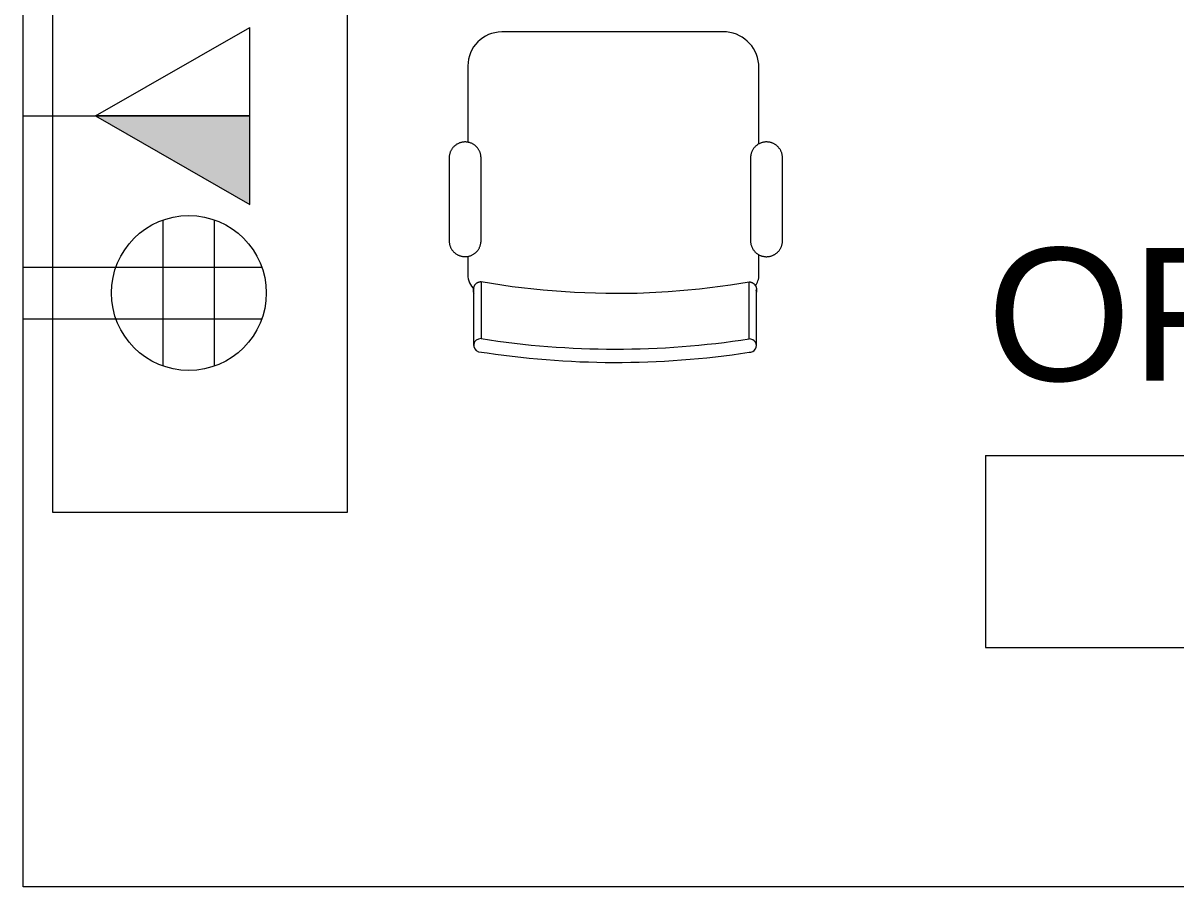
# Model space of a CAD drawing. Header units: inches. Extents: x 1 to 4637, y -664 to 702.
# Drawn here: x 1825.8 to 1904, y 318 to 376.6 of the extents above; entities that cross this region are included whole.
import ezdxf

# ---------------------------------------------------------------- set-up
doc = ezdxf.new("R2010")
doc.units = ezdxf.units.IN
doc.header["$MEASUREMENT"] = 0
for name, color, linetype, lineweight in [('A-ANNO-NOTE', 131, 'Continuous', 20), ('A-AREA-IDEN', 2, 'Continuous', 20), ('I-FURN', 30, 'Continuous', 9), ('I-WALL', 2, 'Continuous', 9)]:
    doc.layers.add(name, color=color, linetype=linetype, lineweight=lineweight)
doc.styles.add('Arial', font='arial.ttf', dxfattribs={"height": 9})

# ---------------------------------------------------------------- blocks, each defined once
blk = doc.blocks.new('Desk - Group 1 - No Side Chairs-2406731-New Construction - Tel_Data_Elec Plan')
at = {"layer": 'I-FURN'}
for p, q in [((0, 0), (0, -36)), ((20, -36), (20, 0)), ((45.717, -3.454), (30.467, -3.454)), ((28.169, -5.752), (28.169, -10.929)), ((47.912, -11.043), (47.912, -5.862)), ((26.9, -11.99), (26.9, -17.598)), ((29.064, -17.598), (29.064, -11.99)), ((47.343, -11.99), (47.343, -17.598)), ((49.512, -17.598), (49.512, -11.99)), ((28.169, -18.658), (28.169, -19.914)), ((47.912, -19.914), (47.912, -18.542)), ((29.07, -20.373), (29.07, -24.236)), ((47.241, -24.251), (47.241, -20.39)), ((0, -36), (20, -36))]:
    blk.add_line(p, q, dxfattribs=at)
at = {"layer": 'I-FURN', "flags": 128}
for points in [[(29.064, -11.99), (29.063, -11.947), (29.061, -11.904), (29.056, -11.861), (29.05, -11.818), (29.043, -11.775), (29.033, -11.733), (29.022, -11.691), (29.009, -11.65), (28.995, -11.609), (28.979, -11.569), (28.961, -11.529), (28.942, -11.49), (28.921, -11.452), (28.899, -11.415), (28.875, -11.379), (28.85, -11.344), (28.823, -11.31), (28.796, -11.277), (28.766, -11.245), (28.736, -11.214), (28.704, -11.184), (28.671, -11.156), (28.638, -11.129), (28.603, -11.104), (28.567, -11.08), (28.53, -11.057), (28.492, -11.036), (28.453, -11.016), (28.414, -10.998), (28.374, -10.982), (28.333, -10.967), (28.292, -10.953), (28.251, -10.942), (28.208, -10.932), (28.166, -10.924), (28.123, -10.917), (28.08, -10.912), (28.037, -10.909), (27.994, -10.908), (27.95, -10.908), (27.907, -10.911), (27.864, -10.914), (27.821, -10.92), (27.778, -10.927), (27.736, -10.936), (27.694, -10.947), (27.653, -10.959), (27.612, -10.973), (27.571, -10.989), (27.532, -11.006), (27.493, -11.025), (27.454, -11.045), (27.417, -11.067), (27.381, -11.09), (27.345, -11.115), (27.311, -11.141), (27.277, -11.169), (27.245, -11.198), (27.214, -11.228), (27.184, -11.259), (27.155, -11.292), (27.128, -11.325), (27.102, -11.36), (27.078, -11.396), (27.055, -11.432), (27.033, -11.47), (27.013, -11.508), (26.995, -11.547), (26.978, -11.587), (26.962, -11.628), (26.949, -11.669), (26.937, -11.71), (26.926, -11.752), (26.918, -11.795), (26.911, -11.837), (26.905, -11.88), (26.902, -11.923), (26.9, -11.967), (26.9, -11.99)], [(49.512, -11.99), (49.511, -11.947), (49.508, -11.903), (49.504, -11.86), (49.498, -11.817), (49.49, -11.775), (49.481, -11.732), (49.469, -11.69), (49.457, -11.649), (49.442, -11.608), (49.426, -11.568), (49.408, -11.528), (49.389, -11.489), (49.368, -11.451), (49.346, -11.414), (49.322, -11.378), (49.297, -11.343), (49.27, -11.308), (49.243, -11.275), (49.213, -11.243), (49.183, -11.212), (49.151, -11.183), (49.118, -11.155), (49.084, -11.128), (49.049, -11.102), (49.013, -11.078), (48.976, -11.055), (48.938, -11.034), (48.9, -11.014), (48.86, -10.996), (48.82, -10.98), (48.78, -10.965), (48.738, -10.952), (48.697, -10.94), (48.654, -10.93), (48.612, -10.922), (48.569, -10.915), (48.526, -10.91), (48.483, -10.907), (48.439, -10.906), (48.396, -10.906), (48.353, -10.909), (48.309, -10.912), (48.266, -10.918), (48.224, -10.925), (48.181, -10.934), (48.139, -10.945), (48.098, -10.957), (48.057, -10.971), (48.016, -10.987), (47.976, -11.004), (47.937, -11.023), (47.899, -11.044), (47.862, -11.065), (47.825, -11.089), (47.79, -11.114), (47.755, -11.14), (47.722, -11.167), (47.689, -11.196), (47.658, -11.226), (47.628, -11.258), (47.599, -11.29), (47.572, -11.324), (47.546, -11.359), (47.522, -11.395), (47.499, -11.431), (47.477, -11.469), (47.457, -11.507), (47.438, -11.546), (47.421, -11.586), (47.406, -11.627), (47.392, -11.668), (47.38, -11.71), (47.37, -11.752), (47.361, -11.794), (47.354, -11.837), (47.349, -11.88), (47.346, -11.923), (47.344, -11.967), (47.343, -11.99)], [(26.9, -17.598), (26.901, -17.642), (26.903, -17.685), (26.908, -17.728), (26.914, -17.771), (26.921, -17.813), (26.931, -17.856), (26.942, -17.897), (26.955, -17.939), (26.969, -17.98), (26.985, -18.02), (27.003, -18.059), (27.022, -18.098), (27.043, -18.136), (27.065, -18.173), (27.089, -18.209), (27.114, -18.245), (27.141, -18.279), (27.168, -18.312), (27.198, -18.344), (27.228, -18.375), (27.26, -18.404), (27.293, -18.432), (27.326, -18.459), (27.361, -18.485), (27.397, -18.509), (27.434, -18.532), (27.472, -18.553), (27.511, -18.572), (27.55, -18.59), (27.59, -18.607), (27.631, -18.622), (27.672, -18.635), (27.713, -18.647), (27.756, -18.657), (27.798, -18.665), (27.841, -18.671), (27.884, -18.676), (27.927, -18.679), (27.97, -18.68), (28.014, -18.68), (28.057, -18.678), (28.1, -18.674), (28.143, -18.668), (28.186, -18.661), (28.228, -18.652), (28.27, -18.642), (28.311, -18.629), (28.352, -18.615), (28.393, -18.6), (28.432, -18.582), (28.471, -18.564), (28.509, -18.543), (28.547, -18.521), (28.583, -18.498), (28.619, -18.473), (28.653, -18.447), (28.687, -18.42), (28.719, -18.391), (28.75, -18.361), (28.78, -18.329), (28.809, -18.297), (28.836, -18.263), (28.862, -18.229), (28.886, -18.193), (28.909, -18.156), (28.931, -18.119), (28.951, -18.08), (28.969, -18.041), (28.986, -18.001), (29.002, -17.961), (29.015, -17.92), (29.027, -17.878), (29.038, -17.836), (29.046, -17.794), (29.053, -17.751), (29.059, -17.708), (29.062, -17.665), (29.064, -17.622), (29.064, -17.598)], [(47.343, -17.598), (47.344, -17.642), (47.347, -17.685), (47.351, -17.728), (47.357, -17.771), (47.365, -17.814), (47.375, -17.856), (47.386, -17.898), (47.398, -17.939), (47.413, -17.98), (47.429, -18.021), (47.447, -18.06), (47.466, -18.099), (47.487, -18.137), (47.509, -18.174), (47.533, -18.211), (47.558, -18.246), (47.585, -18.28), (47.613, -18.313), (47.642, -18.345), (47.672, -18.376), (47.704, -18.406), (47.737, -18.434), (47.771, -18.461), (47.806, -18.486), (47.842, -18.511), (47.879, -18.533), (47.917, -18.554), (47.955, -18.574), (47.995, -18.592), (48.035, -18.609), (48.075, -18.624), (48.117, -18.637), (48.158, -18.649), (48.201, -18.658), (48.243, -18.667), (48.286, -18.673), (48.329, -18.678), (48.372, -18.681), (48.416, -18.682), (48.459, -18.682), (48.502, -18.68), (48.546, -18.676), (48.589, -18.67), (48.631, -18.663), (48.674, -18.654), (48.716, -18.643), (48.757, -18.631), (48.798, -18.617), (48.839, -18.601), (48.879, -18.584), (48.918, -18.565), (48.956, -18.545), (48.993, -18.523), (49.03, -18.5), (49.066, -18.475), (49.1, -18.449), (49.134, -18.421), (49.166, -18.392), (49.197, -18.362), (49.227, -18.331), (49.256, -18.298), (49.283, -18.264), (49.309, -18.23), (49.333, -18.194), (49.356, -18.157), (49.378, -18.12), (49.398, -18.081), (49.417, -18.042), (49.434, -18.002), (49.449, -17.962), (49.463, -17.92), (49.475, -17.879), (49.485, -17.837), (49.494, -17.794), (49.501, -17.751), (49.506, -17.708), (49.51, -17.665), (49.511, -17.622), (49.512, -17.598)], [(28.563, -20.879), (28.563, -20.859), (28.564, -20.838), (28.566, -20.818), (28.569, -20.798), (28.573, -20.778), (28.577, -20.758), (28.582, -20.739), (28.588, -20.719), (28.595, -20.7), (28.603, -20.681), (28.611, -20.663), (28.62, -20.645), (28.63, -20.627), (28.64, -20.609), (28.651, -20.592), (28.663, -20.576), (28.675, -20.56), (28.689, -20.544), (28.702, -20.529), (28.717, -20.515), (28.731, -20.501), (28.747, -20.488), (28.763, -20.475), (28.779, -20.463), (28.796, -20.452), (28.813, -20.441), (28.831, -20.431), (28.849, -20.422), (28.867, -20.414), (28.886, -20.406), (28.905, -20.399), (28.925, -20.393), (28.944, -20.387), (28.964, -20.383), (28.984, -20.379), (29.004, -20.376), (29.024, -20.373), (29.044, -20.372), (29.065, -20.371), (29.07, -20.371)], [(28.563, -21.081), (28.563, -20.955), (28.563, -20.889), (28.563, -20.879)], [(28.563, -20.879), (28.563, -20.909), (28.563, -21), (28.563, -21.152), (28.563, -21.363), (28.563, -21.635), (28.563, -21.966), (28.563, -22.356), (28.563, -22.804), (28.563, -23.31), (28.563, -23.873), (28.563, -24.492), (28.563, -24.692)], [(29.07, -20.371), (31.169, -20.695), (33.279, -20.934), (35.397, -21.089), (37.519, -21.159), (39.643, -21.144), (41.764, -21.044), (43.879, -20.859), (45.986, -20.59), (47.241, -20.389)], [(47.241, -20.389), (47.261, -20.389), (47.281, -20.39), (47.301, -20.392), (47.321, -20.395), (47.341, -20.399), (47.361, -20.403), (47.381, -20.408), (47.4, -20.414), (47.419, -20.421), (47.438, -20.429), (47.457, -20.437), (47.475, -20.446), (47.493, -20.456), (47.51, -20.466), (47.527, -20.477), (47.543, -20.489), (47.559, -20.501), (47.575, -20.514), (47.59, -20.528), (47.604, -20.542), (47.618, -20.557), (47.631, -20.573), (47.644, -20.589), (47.656, -20.605), (47.667, -20.622), (47.678, -20.639), (47.688, -20.657), (47.697, -20.675), (47.706, -20.693), (47.713, -20.712), (47.72, -20.731), (47.726, -20.75), (47.732, -20.77), (47.737, -20.79), (47.74, -20.81), (47.743, -20.83), (47.746, -20.85), (47.747, -20.87), (47.748, -20.89), (47.748, -20.896)], [(47.748, -24.708), (47.748, -24.072), (47.748, -23.493), (47.748, -22.969), (47.748, -22.504), (47.748, -22.096), (47.748, -21.747), (47.748, -21.457), (47.748, -21.227), (47.748, -21.057), (47.748, -20.948), (47.748, -20.899), (47.748, -20.896)], [(47.748, -20.896), (47.748, -20.926), (47.748, -21.017), (47.748, -21.098)]]:
    blk.add_lwpolyline(points, dxfattribs=at)
at = {"layer": 'I-FURN'}
for centre, radius, start, end in [((30.467, -5.752), 2.298, 90, 180), ((45.493, -5.862), 2.419, 0, 84.68069), ((29.488, -19.914), 1.319, 180, 227.81266), ((46.594, -19.914), 1.319, 324.27733, 0)]:
    blk.add_arc(centre, radius, start, end, dxfattribs=at)
for centre, major_axis, ratio, start_param, end_param in [((29.07, -21.081), (0.507, 0), 0.99468, 3.097536, 3.287158), ((47.241, -21.098), (0.507, 0), 0.99468, 0, 0.261799), ((29.07, -24.692), (-0.507, 0), 0.899459, 4.712389, 7.511412), ((38.205, 22.806), (53.092, 0), 0.899459, 4.539475, 4.883411), ((47.241, -24.708), (0.507, 0), 0.899459, 4.712389, 7.853982), ((38.205, 22.806), (54.092, 0), 0.899459, 4.539505, 4.880219)]:
    blk.add_ellipse(centre, major_axis=major_axis, ratio=ratio, start_param=start_param, end_param=end_param, dxfattribs=at)
blk = doc.blocks.new('FORM Room Tag - Name _ Number-2260771-New Construction - Tel_Data_Elec Plan')
at = {"layer": 'A-AREA-IDEN'}
for p, q in [((-0.24443, -0.02311), (-0.24443, -0.15886)), ((-0.24443, -0.02311), (0.2515, -0.02311)), ((0.2515, -0.02311), (0.2515, -0.15886)), ((-0.24443, -0.15886), (0.2515, -0.15886))]:
    blk.add_line(p, q, dxfattribs=at)

msp = doc.modelspace()

# ---------------------------------------------------------------- hatches: boundary and pattern name
at = {"layer": 'A-ANNO-NOTE', "lineweight": 9}
msp.add_hatch(color=256, dxfattribs=at).paths.add_polyline_path([(1841.163, 364.272), (1841.163, 370.272), (1830.704, 370.272), (1841.155, 364.277)], flags=0)

# ---------------------------------------------------------------- linework, layer by layer
at = {"layer": 'A-ANNO-NOTE'}
for p, q in [((1830.704, 370.272), (1841.163, 376.272)), ((1841.163, 364.272), (1841.163, 376.272)), ((1825.786, 370.272), (1841.163, 370.272)), ((1841.163, 370.272), (1830.704, 370.272)), ((1830.704, 370.272), (1841.163, 364.272)), ((1830.704, 370.272), (1841.163, 364.272)), ((1841.163, 364.272), (1841.163, 370.272)), ((1835.29, 353.323), (1835.29, 363.228)), ((1838.774, 353.323), (1838.774, 363.228)), ((1825.786, 360.018), (1841.984, 360.018)), ((1825.786, 356.534), (1841.984, 356.534))]:
    msp.add_line(p, q, dxfattribs=at)
msp.add_circle((1837.032, 358.276), 5.25, dxfattribs=at)
at = {"layer": 'I-WALL', "color": 250, "lineweight": 20}
for p, q in [((1825.786, 318.022), (1825.786, 462.522)), ((1942.286, 318.022), (1825.786, 318.022))]:
    msp.add_line(p, q, dxfattribs=at)

# ---------------------------------------------------------------- block references
at = {"layer": 'A-AREA-IDEN', "xscale": 95.99999999999994, "yscale": 95.99999999999994, "zscale": 95.99999999999994}
msp.add_blockref('FORM Room Tag - Name _ Number-2260771-New Construction - Tel_Data_Elec Plan', (1914.533, 349.489), dxfattribs=at)
at = {"layer": 'I-FURN'}
msp.add_blockref('Desk - Group 1 - No Side Chairs-2406731-New Construction - Tel_Data_Elec Plan', (1827.786, 379.419), dxfattribs=at)

# ---------------------------------------------------------------- texts
at = {"layer": 'A-AREA-IDEN', "lineweight": 9, "insert": (1891.168, 361.325), "char_height": 9, "width": 56.358, "attachment_point": 1, "style": 'Arial'}
msp.add_mtext('OFFICE', dxfattribs=at)

doc.saveas('drawing.dxf')
